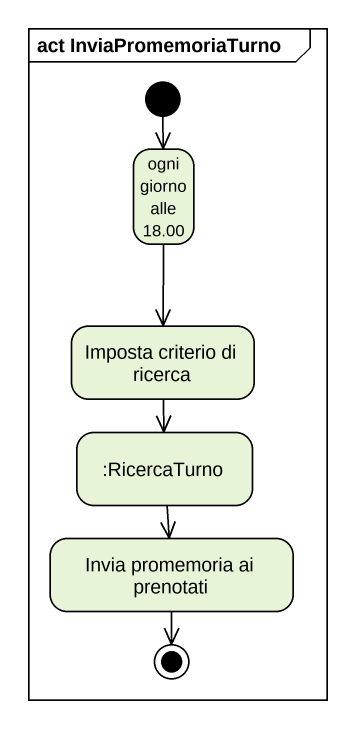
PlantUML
@startuml
mainframe act InviaPromemoriaTurno
hide empty description
state "ogni giorno alle 18.00" as ogni_giorno_alle_18_00
state "Imposta criterio di ricerca" as Imposta_criterio_di_ricerca
state ":RicercaTurno" as RicercaTurno
state "Invia promemoria ai prenotati" as Invia_promemoria_ai
[*] --> ogni_giorno_alle_18_00
ogni_giorno_alle_18_00 --> Imposta_criterio_di_ricerca
Imposta_criterio_di_ricerca --> RicercaTurno
RicercaTurno --> Invia_promemoria_ai
Invia_promemoria_ai --> [*]
@enduml
